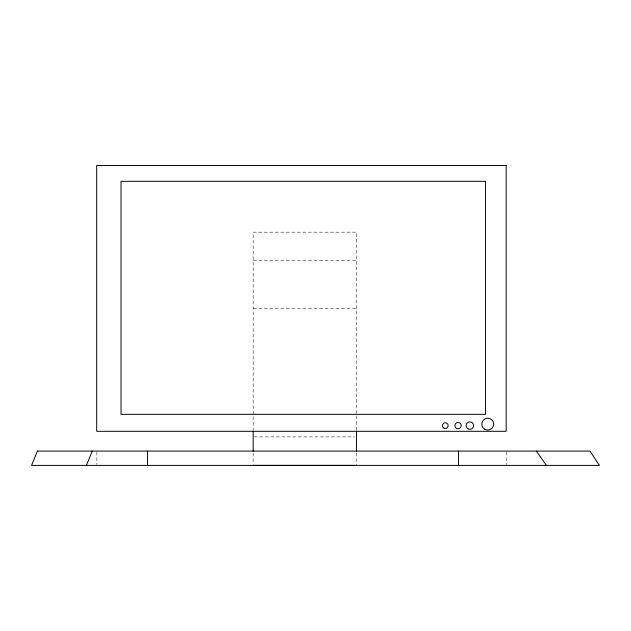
<?xml version="1.0" encoding="UTF-8"?>
<svg xmlns="http://www.w3.org/2000/svg" width="631" height="631" viewBox="0 0 631 631"><rect width="100%" height="100%" fill="white"/><g stroke="black" fill="none" stroke-linecap="round" stroke-linejoin="round"><path stroke-width="0.47" stroke-dasharray="3.15 2.37" d="M253.173 260.548L356.491 260.548M253.173 308.559L356.491 308.559M254.151 436.904L354.519 436.904M506.228 452.041L506.228 464.448M356.491 430.05L356.491 232.169L253.173 232.169L253.173 430.05M356.491 452.995L356.491 464.566M253.173 452.995L253.173 464.566M96.874 452.041L96.874 464.448"/><path stroke-width="0.95" d="M86.431 465.402L92.3 451.086M536.326 451.086L546.454 465.402M458.485 451.086L458.485 465.402M356.491 431.028L356.491 451.212M356.491 465.402L253.173 465.402M253.173 431.028L253.173 451.212M147.536 451.086L147.536 465.402M37.418 451.086L31.55 465.402L599.45 465.402L589.977 451.086L37.418 451.086M506.18 165.48L96.701 165.48L96.701 431.304L506.18 431.304L506.18 165.48M485.507 181.302L121.034 181.302L121.034 414.33L485.507 414.33L485.507 181.302M484.782 429.261A5.939 5.939 0 0 0 493.694 424.119A5.939 5.939 0 0 0 484.782 418.968A5.939 5.939 0 0 0 484.782 429.261M443.893 428.078A2.855 2.855 0 0 0 448.168 425.609A2.855 2.855 0 0 0 443.893 423.141A2.855 2.855 0 0 0 443.893 428.078M468.005 428.835A3.723 3.723 0 0 0 473.589 425.609A3.723 3.723 0 0 0 468.005 422.384A3.723 3.723 0 0 0 468.005 428.835M456.473 428.354A3.171 3.171 0 0 0 461.229 425.609A3.171 3.171 0 0 0 456.473 422.865A3.171 3.171 0 0 0 456.473 428.354"/></g></svg>
